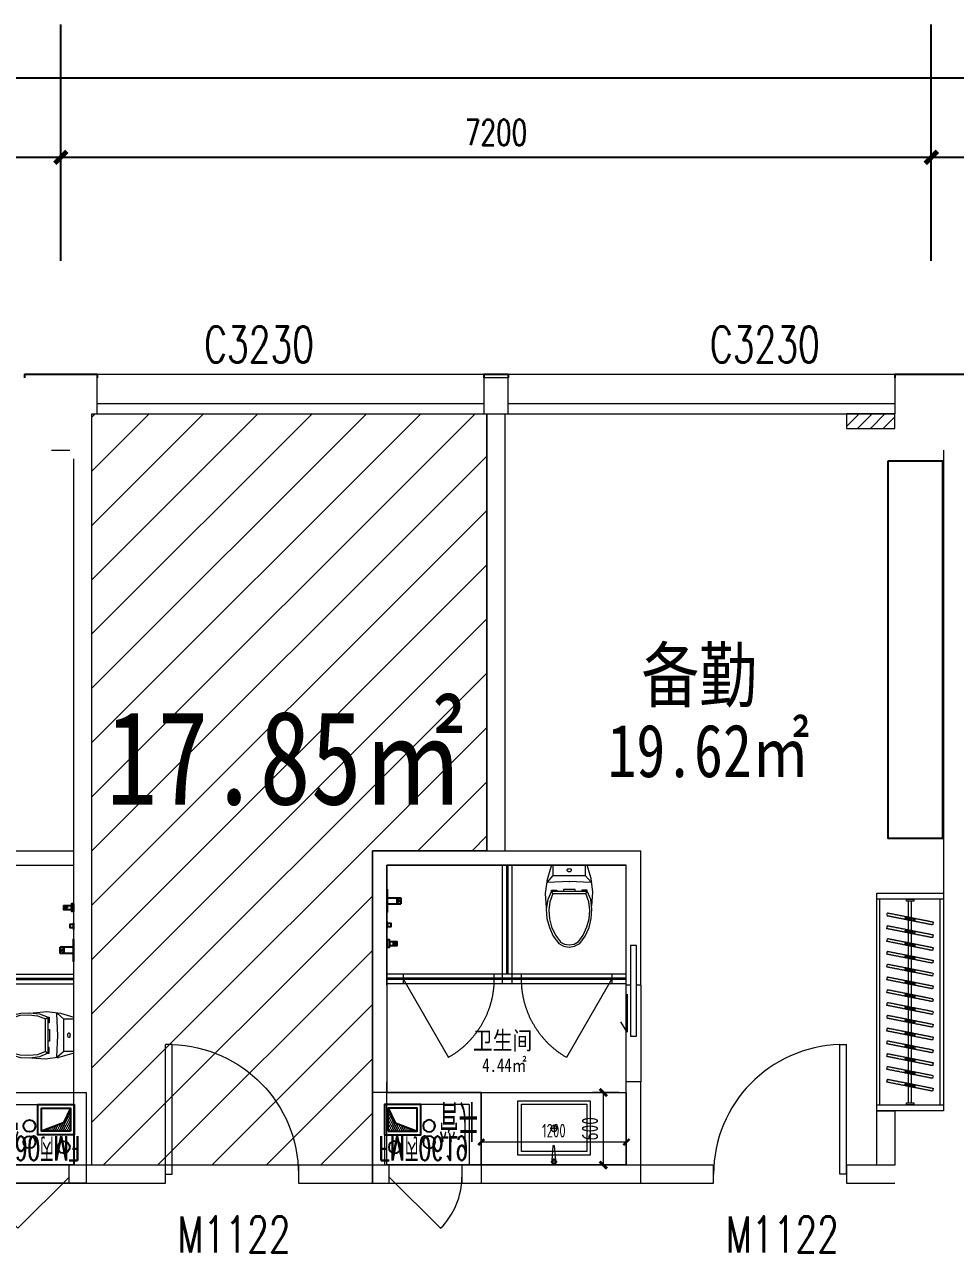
# Model space of a CAD drawing. Header units: millimetres. Extents: x 164760 to 3716174, y -1766400 to 11969.
# Drawn here: x 3692886 to 3700586, y -1642586 to -1632422 of the extents above; entities that cross this region are included whole.
import ezdxf

# ---------------------------------------------------------------- set-up
doc = ezdxf.new("R2010")
doc.units = ezdxf.units.MM
doc.header["$LTSCALE"] = 1000
doc.set_wipeout_variables(frame=1)
for name, pattern in [('DASH', [0.35, 0.25, -0.1]), ('DOT', [0.2, 0.1, -0.1]), ('HIDDEN', [0.375, 0.25, -0.125, 0, 0])]:
    doc.linetypes.add(name, pattern=pattern)
doc.layers.get('0').update_dxf_attribs({"color": 253, "linetype": 'CONTINUOUS'})
doc.layers.get('Defpoints').update_dxf_attribs({"color": 250, "linetype": 'CONTINUOUS', "lineweight": 0})
for name, color, linetype in [('AXIS', 253, 'CONTINUOUS'), ('DIM_LEAD', 253, 'CONTINUOUS'), ('FC-Text Annotation', 253, 'CONTINUOUS'), ('FF-FIXT', 253, 'CONTINUOUS'), ('PUB_TEXT', 253, 'CONTINUOUS'), ('SURFACE', 253, 'CONTINUOUS'), ('VPIPE-污水', 253, 'CONTINUOUS'), ('VPIPE-热给水', 253, 'CONTINUOUS'), ('VPIPE-给水', 253, 'CONTINUOUS'), ('WINDOW_TEXT', 253, 'CONTINUOUS'), ('填充', 253, 'CONTINUOUS'), ('平面家具', 253, 'CONTINUOUS'), ('洁具', 253, 'CONTINUOUS'), ('风道（排气道）', 253, 'CONTINUOUS')]:
    doc.layers.add(name, color=color, linetype=linetype)
for name, color, linetype, lineweight in [('DOOR【门】', 253, 'CONTINUOUS', 0), ('FF-Door【门】', 253, 'CONTINUOUS', 0), ('FF-FIXT【洁具】', 253, 'CONTINUOUS', 0), ('FF-FURN【成品家具】', 253, 'CONTINUOUS', 0), ('FF-FURN【成品家私】', 253, 'CONTINUOUS', 0), ('FF-Text【平面文字】', 253, 'CONTINUOUS', 0), ('MK【门槛线】', 253, 'CONTINUOUS', 0), ('RC-Dim【天花尺寸】', 253, 'CONTINUOUS', 0), ('RC-Hatch【天花填充】', 253, 'CONTINUOUS', 0), ('RC-Text【天花文字】', 253, 'CONTINUOUS', 0), ('TXT【平面空间文字】', 253, 'CONTINUOUS', 0), ('WALL', 253, 'CONTINUOUS', 0), ('Wall【墙体】', 253, 'CONTINUOUS', 0), ('Wall【新建墙】', 253, 'CONTINUOUS', 0), ('WINDOW', 253, 'CONTINUOUS', 0), ('Xline【辅助线】', 253, 'CONTINUOUS', 0)]:
    doc.layers.add(name, color=color, linetype=linetype, lineweight=lineweight)
doc.styles.add('-宋体', font='', dxfattribs={"width": 0.8})
doc.styles.add('_TCH_DIM_T3', font='SIMPLEX', dxfattribs={"width": 0.705882, "bigfont": 'GBCBIG'})
doc.styles.add('_TCH_WINDOW', font='SIMPLEX', dxfattribs={"bigfont": 'GBCBIG'})
doc.styles.get("Standard").update_dxf_attribs({"font": 'GBENOR', "bigfont": 'GBCBIG'})
doc.styles.add('SUN', font='romans.shx', dxfattribs={"width": 0.8, "bigfont": 'hzdx.shx'})
doc.styles.add('宋体', font='', dxfattribs={"width": 0.7})
doc.styles.add('尺寸标注', font='ARCHS.SHX', dxfattribs={"width": 0.8})
doc.styles.add('文字', font='')
doc.styles.get('-宋体').set_extended_font_data('SimSun')
doc.styles.get('宋体').set_extended_font_data('SimSun')
doc.styles.get('文字').set_extended_font_data('SimSun')
doc.dimstyles.new('_TCH_ARCH&&100', dxfattribs={"dimtxt": 212.5, "dimasz": 100, "dimexe": 250, "dimexo": 300, "dimgap": 100, "dimtad": 1, "dimdec": 0, "dimzin": 0, "dimdsep": 46, "dimtxsty": '_TCH_DIM_T3', "dimblk": 'ARCHTICK', "dimcen": 0.09, "dimclrt": 7, "dimazin": 2, "dimtfac": 1, "dimtdec": 0, "dimtix": 1, "dimtmove": 2, "dimatfit": 3, "dimtolj": 1, "dimtzin": 0, "dimarcsym": 0})
doc.dimstyles.new('海龙1：50', dxfattribs={"dimscale": 50, "dimtxt": 2.5, "dimasz": 1, "dimexe": 1, "dimexo": 1, "dimgap": 0.7, "dimtad": 1, "dimdec": 0, "dimrnd": 5, "dimdsep": 46, "dimtxsty": '尺寸标注', "dimblk": 'ARCHTICK', "dimblk1": 'ARCHTICK', "dimblk2": 'ARCHTICK', "dimcen": 1, "dimclrd": 44, "dimclre": 44, "dimclrt": 2, "dimadec": 0, "dimazin": 0, "dimtfac": 1, "dimtdec": 0, "dimtix": 1, "dimtmove": 2, "dimatfit": 3, "dimldrblk": 'hl_arrow2', "dimfxl": 5, "dimfxlon": 1, "dimarcsym": 0})
doc.dimstyles.new('海龙_1：60', dxfattribs={"dimscale": 60, "dimtxt": 2.25, "dimasz": 1, "dimexe": 1.5, "dimexo": 1, "dimgap": 0.7, "dimtad": 1, "dimdec": 0, "dimrnd": 5, "dimdsep": 46, "dimtxsty": '尺寸标注', "dimblk": 'ARCHTICK', "dimblk1": 'ARCHTICK', "dimblk2": 'ARCHTICK', "dimcen": 1, "dimclrd": 44, "dimclre": 44, "dimclrt": 2, "dimadec": 0, "dimazin": 0, "dimtfac": 1, "dimtdec": 0, "dimtix": 1, "dimtmove": 2, "dimatfit": 3, "dimldrblk": 'hl_arrow2', "dimfxl": 5, "dimfxlon": 1, "dimarcsym": 0})

# ---------------------------------------------------------------- blocks, each defined once
blk = doc.blocks.new('_ArchTick')
at = {"color": 2, "linetype": 'ByBlock', "const_width": 0.4}
blk.add_lwpolyline([(-0.5, -0.5), (0.5, 0.5)], dxfattribs=at)
blk = doc.blocks.new('*D357')
at = {"layer": 'AXIS', "color": 0, "lineweight": -2, "transparency": 16777216}
for p, q in [((3613686, -1634382), (3613686, -1632612)), ((3707886, -1634382), (3707886, -1632612)), ((3613686, -1632862), (3707886, -1632862))]:
    blk.add_line(p, q, dxfattribs=at)
at = {"layer": 'Defpoints', "color": 0, "transparency": 16777216}
for p in [(3707886, -1632862), (3613686, -1634682), (3707886, -1634682)]:
    blk.add_point(p, dxfattribs=at)
at = {"layer": 'AXIS', "color": 0, "lineweight": -2, "transparency": 16777216, "xscale": 100, "yscale": 100, "zscale": 100, "rotation": 180}
blk.add_blockref('_ArchTick', (3613686, -1632862), dxfattribs=at)
at = {"layer": 'AXIS', "color": 0, "lineweight": -2, "transparency": 16777216, "xscale": 100, "yscale": 100, "zscale": 100}
blk.add_blockref('_ArchTick', (3707886, -1632862), dxfattribs=at)
at = {"layer": 'AXIS', "color": 7, "transparency": 16777216, "insert": (3660786, -1632656), "char_height": 212.5, "attachment_point": 5, "style": '_TCH_DIM_T3'}
blk.add_mtext('\\A1;94200', dxfattribs=at)
blk = doc.blocks.new('*D349')
at = {"layer": 'AXIS', "color": 0, "lineweight": -2, "transparency": 16777216}
for p, q in [((3700386, -1634377), (3700386, -1633271)), ((3703786, -1634377), (3703786, -1633271)), ((3700386, -1633521), (3703786, -1633521))]:
    blk.add_line(p, q, dxfattribs=at)
at = {"layer": 'Defpoints', "color": 0, "transparency": 16777216}
for p in [(3703786, -1633521), (3700386, -1634677), (3703786, -1634677)]:
    blk.add_point(p, dxfattribs=at)
at = {"layer": 'AXIS', "color": 0, "lineweight": -2, "transparency": 16777216, "xscale": 100, "yscale": 100, "zscale": 100, "rotation": 180}
blk.add_blockref('_ArchTick', (3700386, -1633521), dxfattribs=at)
at = {"layer": 'AXIS', "color": 0, "lineweight": -2, "transparency": 16777216, "xscale": 100, "yscale": 100, "zscale": 100}
blk.add_blockref('_ArchTick', (3703786, -1633521), dxfattribs=at)
at = {"layer": 'AXIS', "color": 7, "transparency": 16777216, "insert": (3702086, -1633315), "char_height": 212.5, "attachment_point": 5, "style": '_TCH_DIM_T3'}
blk.add_mtext('\\A1;3400', dxfattribs=at)
blk = doc.blocks.new('*D350')
at = {"layer": 'AXIS', "color": 0, "lineweight": -2, "transparency": 16777216}
for p, q in [((3693186, -1634377), (3693186, -1633271)), ((3700386, -1634377), (3700386, -1633271)), ((3693186, -1633521), (3700386, -1633521))]:
    blk.add_line(p, q, dxfattribs=at)
at = {"layer": 'Defpoints', "color": 0, "transparency": 16777216}
for p in [(3700386, -1633521), (3693186, -1634677), (3700386, -1634677)]:
    blk.add_point(p, dxfattribs=at)
at = {"layer": 'AXIS', "color": 0, "lineweight": -2, "transparency": 16777216, "xscale": 100, "yscale": 100, "zscale": 100, "rotation": 180}
blk.add_blockref('_ArchTick', (3693186, -1633521), dxfattribs=at)
at = {"layer": 'AXIS', "color": 0, "lineweight": -2, "transparency": 16777216, "xscale": 100, "yscale": 100, "zscale": 100}
blk.add_blockref('_ArchTick', (3700386, -1633521), dxfattribs=at)
at = {"layer": 'AXIS', "color": 7, "transparency": 16777216, "insert": (3696786, -1633315), "char_height": 212.5, "attachment_point": 5, "style": '_TCH_DIM_T3'}
blk.add_mtext('\\A1;7200', dxfattribs=at)
blk = doc.blocks.new('*D351')
at = {"layer": 'AXIS', "color": 0, "lineweight": -2, "transparency": 16777216}
for p, q in [((3685986, -1634377), (3685986, -1633271)), ((3693186, -1634377), (3693186, -1633271)), ((3685986, -1633521), (3693186, -1633521))]:
    blk.add_line(p, q, dxfattribs=at)
at = {"layer": 'Defpoints', "color": 0, "transparency": 16777216}
for p in [(3693186, -1633521), (3685986, -1634677), (3693186, -1634677)]:
    blk.add_point(p, dxfattribs=at)
at = {"layer": 'AXIS', "color": 0, "lineweight": -2, "transparency": 16777216, "xscale": 100, "yscale": 100, "zscale": 100, "rotation": 180}
blk.add_blockref('_ArchTick', (3685986, -1633521), dxfattribs=at)
at = {"layer": 'AXIS', "color": 0, "lineweight": -2, "transparency": 16777216, "xscale": 100, "yscale": 100, "zscale": 100}
blk.add_blockref('_ArchTick', (3693186, -1633521), dxfattribs=at)
at = {"layer": 'AXIS', "color": 7, "transparency": 16777216, "insert": (3689586, -1633315), "char_height": 212.5, "attachment_point": 5, "style": '_TCH_DIM_T3'}
blk.add_mtext('\\A1;7200', dxfattribs=at)
blk = doc.blocks.new('$WINLIB2D$00000004')
for p, q in [((-0.5, 0.5), (0.5, 0.5)), ((-0.5, 0.5), (-0.5, -0.5)), ((0.5, -0.5), (0.5, 0.5)), ((-0.5, 0.2406), (0.5, 0.2406)), ((-0.5, -0.5), (0.5, -0.5))]:
    blk.add_line(p, q)
blk = doc.blocks.new('$DorLib2D$00000001')
for p, q in [((0.45, 0.975), (0.5, 0.975)), ((0.45, 0), (0.45, 0.975)), ((0.5, 0), (0.5, 0.975)), ((0.5, 0), (0.45, 0))]:
    blk.add_line(p, q)
at = {"lineweight": 13}
blk.add_arc((0.475, 0), 0.975, 91.46928, 180, dxfattribs=at)
blk = doc.blocks.new('海龙0109184221')
at = {"layer": '平面家具', "color": 43, "linetype": 'ByBlock'}
blk.add_lwpolyline([(21, 3127), (-429, 3127), (-429, 0), (21, 0)], close=True, dxfattribs=at)
blk = doc.blocks.new('海龙0513102899', base_point=(-3246, 723))
for points in [[(-3521, 2473), (-3521, 2523), (-2971, 2523), (-2971, 2473)], [(-3521, 723), (-3521, 2523), (-2971, 2523), (-2971, 723)], [(-2971, 773), (-2971, 723), (-3521, 723), (-3521, 773)]]:
    blk.add_lwpolyline(points, close=True)
at = {"color": 8}
for points in [[(-3496, 773), (-3496, 2473)], [(-2996, 773), (-2996, 2473)]]:
    blk.add_lwpolyline(points, dxfattribs=at)
for points in [[(-3276, 2458), (-3276, 2473), (-3216, 2473), (-3216, 2458)], [(-3276, 2458), (-3276, 2473), (-3216, 2473), (-3216, 2458)], [(-3216, 788), (-3216, 773), (-3276, 773), (-3276, 788)]]:
    blk.add_lwpolyline(points, close=True, dxfattribs=at)
at = {"color": 8, "linetype": 'DASH', "ltscale": 0.006}
for points in [[(-3259, 788), (-3259, 2458)], [(-3234, 788), (-3234, 2458)]]:
    blk.add_lwpolyline(points, dxfattribs=at)
for points in [[(-3060, 2261), (-3438, 2336), (-3433, 2361), (-3055, 2286)], [(-3060, 2155), (-3438, 2230), (-3433, 2255), (-3055, 2180)], [(-3209, 2291), (-3288, 2307), (-3283, 2331), (-3205, 2315)], [(-3208, 2298), (-3286, 2314), (-3285, 2324), (-3206, 2308)], [(-3060, 2049), (-3438, 2125), (-3433, 2149), (-3055, 2074)], [(-3209, 2185), (-3288, 2201), (-3283, 2225), (-3205, 2210)], [(-3208, 2192), (-3286, 2208), (-3285, 2218), (-3206, 2202)], [(-3060, 1944), (-3438, 2019), (-3433, 2043), (-3055, 1968)], [(-3209, 2079), (-3288, 2095), (-3283, 2119), (-3205, 2104)], [(-3208, 2087), (-3286, 2102), (-3285, 2112), (-3206, 2096)], [(-3060, 1838), (-3438, 1913), (-3433, 1937), (-3055, 1862)], [(-3209, 1973), (-3288, 1989), (-3283, 2013), (-3205, 1998)], [(-3208, 1981), (-3286, 1996), (-3285, 2006), (-3206, 1990)], [(-3060, 1732), (-3438, 1807), (-3433, 1831), (-3055, 1756)], [(-3209, 1867), (-3288, 1883), (-3283, 1908), (-3205, 1892)], [(-3208, 1875), (-3286, 1890), (-3285, 1900), (-3206, 1885)], [(-3209, 1762), (-3288, 1777), (-3283, 1802), (-3205, 1786)], [(-3208, 1769), (-3286, 1785), (-3285, 1794), (-3206, 1779)], [(-3060, 1626), (-3438, 1701), (-3433, 1726), (-3055, 1650)], [(-3209, 1656), (-3288, 1671), (-3283, 1696), (-3205, 1680)], [(-3208, 1663), (-3286, 1679), (-3285, 1688), (-3206, 1673)], [(-3060, 1520), (-3438, 1595), (-3433, 1620), (-3055, 1545)], [(-3209, 1550), (-3288, 1565), (-3283, 1590), (-3205, 1574)], [(-3208, 1557), (-3286, 1573), (-3285, 1583), (-3206, 1567)], [(-3060, 1414), (-3438, 1489), (-3433, 1514), (-3055, 1439)], [(-3209, 1444), (-3288, 1460), (-3283, 1484), (-3205, 1468)], [(-3208, 1451), (-3286, 1467), (-3285, 1477), (-3206, 1461)], [(-3060, 1308), (-3438, 1383), (-3433, 1408), (-3055, 1333)], [(-3209, 1338), (-3288, 1354), (-3283, 1378), (-3205, 1363)], [(-3208, 1345), (-3286, 1361), (-3285, 1371), (-3206, 1355)], [(-3060, 1202), (-3438, 1277), (-3433, 1302), (-3055, 1227)], [(-3209, 1232), (-3288, 1248), (-3283, 1272), (-3205, 1257)], [(-3208, 1239), (-3286, 1255), (-3285, 1265), (-3206, 1249)], [(-3060, 1096), (-3438, 1172), (-3433, 1196), (-3055, 1121)], [(-3209, 1126), (-3288, 1142), (-3283, 1166), (-3205, 1151)], [(-3208, 1134), (-3286, 1149), (-3285, 1159), (-3206, 1143)], [(-3060, 991), (-3438, 1066), (-3433, 1090), (-3055, 1015)], [(-3209, 1020), (-3288, 1036), (-3283, 1060), (-3205, 1045)], [(-3208, 1028), (-3286, 1043), (-3285, 1053), (-3206, 1038)], [(-3060, 885), (-3438, 960), (-3433, 984), (-3055, 909)], [(-3209, 914), (-3288, 930), (-3283, 955), (-3205, 939)], [(-3208, 922), (-3286, 937), (-3285, 947), (-3206, 932)]]:
    blk.add_lwpolyline(points, close=True, dxfattribs=at)
blk = doc.blocks.new('PQD')
at = {"layer": '填充'}
h = blk.add_hatch(dxfattribs=at)
h.set_pattern_fill('DOTS', color=256, scale=10, style=0)
h.paths.add_polyline_path([(517039, 222521), (516799, 222521), (516799, 222331), (516857, 222451)])
blk.add_lwpolyline([(516799, 222331), (516857, 222451), (517039, 222521)], dxfattribs=at)
at = {"layer": '风道（排气道）'}
for points in [[(516769, 222551), (517069, 222551), (517069, 222301), (516769, 222301)], [(516799, 222521), (517039, 222521), (517039, 222331), (516799, 222331)]]:
    blk.add_lwpolyline(points, close=True, dxfattribs=at)
blk = doc.blocks.new('$DorLib2D$00000114')
at = {"color": 0}
blk.add_line((0.5, 0), (-0.207, 0.707), dxfattribs=at)
blk.add_arc((0.5, 0), 1, 135, 180, dxfattribs=at)
blk = doc.blocks.new('ZL_08130967')
at = {"layer": 'WINDOW'}
for p, q in [((-300, -374), (300, -374)), ((-300, -374), (-300, -524)), ((300, -524), (300, -374)), ((-300, -524), (300, -524))]:
    blk.add_line(p, q, dxfattribs=at)
at = {"layer": 'WINDOW', "xscale": -600, "yscale": 600, "zscale": -600}
blk.add_blockref('$DorLib2D$00000114', (0, -424), dxfattribs=at)
blk = doc.blocks.new('ZL_08155714')
at = {"layer": 'VPIPE-污水'}
blk.add_circle((-129, -712), 50, dxfattribs=at)
at = {"layer": 'VPIPE-热给水'}
blk.add_circle((154, -888), 50, dxfattribs=at)
at = {"layer": 'VPIPE-给水'}
blk.add_circle((154, -754), 50, dxfattribs=at)
at = {"layer": 'WALL'}
for p, q in [((-315, -1165), (-315, -415)), ((-315, -415), (585, -415)), ((585, -1165), (585, -415)), ((-215, -1065), (-215, -565)), ((-215, -565), (485, -565)), ((485, -1065), (485, -565)), ((485, -1065), (-215, -1065)), ((585, -1165), (-315, -1165))]:
    blk.add_line(p, q, dxfattribs=at)
at = {"layer": 'WINDOW'}
for p, q in [((-175, -415), (425, -415)), ((-175, -415), (-175, -565)), ((425, -565), (425, -415)), ((-175, -565), (425, -565))]:
    blk.add_line(p, q, dxfattribs=at)
at = {"layer": 'DOOR【门】', "rotation": 359.9999999999407}
blk.add_blockref('ZL_08130967', (125, -41), dxfattribs=at)
at = {"layer": '洁具'}
blk.add_blockref('PQD', (-516984, -223366), dxfattribs=at)
at = {"layer": 'TXT【平面空间文字】', "color": 3, "ltscale": 100, "style": 'SUN', "width": 0.6}
blk.add_text('FM丙0619', height=200, dxfattribs=at).set_placement((-263, -803, 0))
at = {"layer": 'TXT【平面空间文字】', "width": 0.75}
blk.add_text('管井', height=300, dxfattribs=at).set_placement((236, -1085))
blk = doc.blocks.new('A$C5D954283')
at = {"color": 8}
for p, q in [((0, 532), (0, 510)), ((-4, 506), (-26, 506)), ((0, 501), (0, 479)), ((26, 506), (4, 506)), ((-5, 230), (-33, 230)), ((0, 235), (0, 264)), ((0, 225), (0, 196)), ((32, 230), (5, 230))]:
    blk.add_line(p, q, dxfattribs=at)
at = {"color": 0, "linetype": 'Continuous'}
for p, q in [((-11, 374), (-18, 495)), ((15, 492), (5, 374)), ((5, 374), (-11, 374))]:
    blk.add_line(p, q, dxfattribs=at)
blk.add_lwpolyline([(300, 0), (300, 450), (-300, 450), (-300, 0)], close=True, dxfattribs=at)
at = {"color": 8}
blk.add_lwpolyline([(270, 30), (270, 420), (-270, 420), (-270, 30)], close=True, dxfattribs=at)
at = {"color": 8, "ltscale": 1000, "const_width": 0.448}
blk.add_lwpolyline([(0, 506, -1), (0, 505, -1)], format="xyb", close=True, dxfattribs=at)
at = {"color": 8, "const_width": 0.84}
blk.add_lwpolyline([(0, 230, -1), (0, 230, -1)], format="xyb", close=True, dxfattribs=at)
at = {"color": 0, "linetype": 'Continuous'}
blk.add_circle((0, 506), 20.2, dxfattribs=at)
at = {"color": 8}
for centre, radius in [((0, 506), 16.3), ((0, 230), 25.2)]:
    blk.add_circle(centre, radius, dxfattribs=at)
blk = doc.blocks.new('*D379')
at = {"layer": 'Defpoints', "color": 0, "transparency": 16777216}
for p in [(37078, -140392), (36887, -140992), (37078, -140992)]:
    blk.add_point(p, dxfattribs=at)
at = {"layer": 'Xline【辅助线】', "color": 44, "lineweight": -2, "transparency": 16777216}
for p, q in [((37018, -140392), (36797, -140392)), ((36887, -140392), (36887, -140992)), ((37018, -140992), (36797, -140992))]:
    blk.add_line(p, q, dxfattribs=at)
at = {"layer": 'Xline【辅助线】', "color": 44, "lineweight": -2, "transparency": 16777216, "xscale": 60, "yscale": 60, "zscale": 60}
for p, rotation in [((36887, -140392), 90), ((36887, -140992), 270)]:
    blk.add_blockref('_ArchTick', p, dxfattribs=dict(at, rotation=rotation))
at = {"layer": 'Xline【辅助线】', "color": 2, "transparency": 16777216, "insert": (36777, -140692), "char_height": 135, "attachment_point": 5, "rotation": 90, "style": '尺寸标注'}
blk.add_mtext('600', dxfattribs=at)
blk = doc.blocks.new('hl_arrow2')
at = {"color": 2}
blk.add_line((-0.22, 0), (-1, 0), dxfattribs=at)
blk.add_lwpolyline([(-0.22, 0), (-0.86, -0.69), (-0.65, -0.86), (0, 0), (-0.65, 0.86), (-0.86, 0.69)], close=True, dxfattribs=at)
for points in [[(-0.86, 0.69), (-0.65, 0.86), (-0.22, 0), (0, 0)], [(-0.86, -0.69), (-0.65, -0.86), (-0.22, 0), (0, 0)]]:
    blk.add_solid(points, dxfattribs=at)
blk = doc.blocks.new('A$C78EA0098')
at = {"color": 33, "linetype": 'Continuous'}
for p, q in [((47, 354), (90, 354)), ((69, 375), (69, 332))]:
    blk.add_line(p, q, dxfattribs=at)
for p, q in [((5, 25, 0), (81, 25, 0)), ((81, -25, 0), (81, 25, 0)), ((81, 20, 0), (88, 20, 0)), ((84, 25, 0), (114, 25, 0)), ((84, 20, 0), (84, 25, 0)), ((114, -25, 0), (114, 25, 0)), ((5, -25, 0), (81, -25, 0)), ((81, -20, 0), (88, -20, 0)), ((84, -25, 0), (84, -20, 0)), ((84, -25, 0), (114, -25, 0))]:
    blk.add_line(p, q)
for points in [[(0, 384), (20, 384), (20, 324), (0, 324)], [(20, 369), (85, 369), (85, 339), (20, 339)], [(0, 226), (3, 226), (3, 174), (0, 174)], [(3, 213), (34, 213), (34, 188), (3, 188)], [(0, 90), (5, 90), (5, -90), (0, -90)]]:
    blk.add_lwpolyline(points, close=True)
for centre, radius in [((69, 354), 11.5), ((104, 0, 0), 5)]:
    blk.add_circle(centre, radius, dxfattribs=at)
blk.add_arc((58, 0, 0), 36.3, 316.3972, 43.6028)
blk = doc.blocks.new('ZL_08127082')
at = {"layer": 'FF-FIXT【洁具】'}
for p, q in [((-184, -109), (-151, 0)), ((146, 0), (-151, 0)), ((-134, 0), (-134, -84)), ((134, 0), (134, -84)), ((146, 0), (180, -117)), ((-134, -84), (-184, -138)), ((134, -84), (-134, -84)), ((-21, -38), (-17, -33)), ((-21, -42), (-21, -38)), ((-17, -46), (-21, -42)), ((-17, -33), (-13, -33)), ((-13, -50), (-17, -46)), ((-13, -33), (-4, -29)), ((4, -50), (-13, -50)), ((-4, -29), (4, -33)), ((4, -33), (13, -33)), ((13, -46), (4, -50)), ((13, -33), (17, -38)), ((17, -42), (13, -46)), ((17, -38), (17, -42)), ((134, -84), (180, -138)), ((-197, -222), (-184, -109)), ((-180, -142), (0, -134)), ((-50, -213), (-50, -201)), ((-50, -201), (46, -201)), ((0, -134), (0, -138)), ((0, -134), (176, -142)), ((46, -201), (46, -213)), ((184, -134), (176, -142)), ((180, -117), (197, -234)), ((184, -126), (184, -134)), ((-188, -335), (-197, -222)), ((-188, -364), (-180, -284)), ((-180, -284), (-151, -213)), ((-172, -372), (-163, -301)), ((-163, -301), (-138, -234)), ((-151, -205), (-105, -205)), ((-151, -213), (-151, -205)), ((-138, -234), (-151, -213)), ((146, -213), (-151, -213)), ((134, -234), (-138, -234)), ((-105, -205), (-105, -213)), ((46, -213), (-50, -213)), ((100, -205), (100, -213)), ((146, -205), (100, -205)), ((134, -234), (146, -213)), ((134, -234), (159, -301)), ((146, -213), (146, -205)), ((146, -213), (176, -284)), ((159, -301), (167, -372)), ((176, -284), (188, -364)), ((197, -234), (188, -351)), ((-184, -439), (-188, -364)), ((-167, -443), (-172, -372)), ((167, -372), (163, -443)), ((188, -364), (184, -439)), ((-167, -515), (-184, -439)), ((-146, -510), (-167, -443)), ((163, -443), (146, -510)), ((184, -439), (163, -515)), ((-134, -586), (-167, -515)), ((-117, -577), (-146, -510)), ((-88, -648), (-134, -586)), ((-75, -636), (-117, -577)), ((113, -577), (71, -632)), ((130, -586), (84, -648)), ((146, -510), (113, -577)), ((163, -515), (130, -586)), ((-46, -669), (-88, -648)), ((-42, -653), (-75, -632)), ((0, -678), (-46, -669)), ((0, -657), (-42, -653)), ((38, -653), (0, -657)), ((46, -669), (0, -678)), ((75, -632), (38, -653)), ((84, -648), (46, -669))]:
    blk.add_line(p, q, dxfattribs=at)
blk = doc.blocks.new('ZL_08123655')
at = {"layer": 'FF-FIXT【洁具】'}
for p, q in [((-184, -138), (-188, -130)), ((-180, -142), (-184, -138))]:
    blk.add_line(p, q, dxfattribs=at)
at = {"layer": 'DIM_LEAD'}
blk.add_blockref('ZL_08127082', (0, 0), dxfattribs=at)
blk = doc.blocks.new('*D380')
at = {"layer": 'Defpoints', "color": 0, "transparency": 16777216}
for p in [(35878, -140802), (35878, -140992), (37078, -140992)]:
    blk.add_point(p, dxfattribs=at)
at = {"layer": 'RC-Dim【天花尺寸】', "color": 44, "lineweight": -2, "transparency": 16777216}
for p, q in [((35878, -140942), (35878, -140727)), ((37078, -140942), (37078, -140727)), ((37078, -140802), (35878, -140802))]:
    blk.add_line(p, q, dxfattribs=at)
at = {"layer": 'RC-Dim【天花尺寸】', "color": 44, "lineweight": -2, "transparency": 16777216, "xscale": 50, "yscale": 50, "zscale": 50, "rotation": 180}
blk.add_blockref('_ArchTick', (35878, -140802), dxfattribs=at)
at = {"layer": 'RC-Dim【天花尺寸】', "color": 44, "lineweight": -2, "transparency": 16777216, "xscale": 50, "yscale": 50, "zscale": 50}
blk.add_blockref('_ArchTick', (37078, -140802), dxfattribs=at)
at = {"layer": 'RC-Dim【天花尺寸】', "color": 2, "transparency": 16777216, "insert": (36478, -140708), "char_height": 112.5, "attachment_point": 5, "style": '尺寸标注'}
blk.add_mtext('1200', dxfattribs=at)
blk = doc.blocks.new('DOORBLK101')
at = {"layer": 'FF-Door【门】'}
blk.add_line((-0.5, 0), (0, 0.866), dxfattribs=at)
at = {"layer": 'FF-Door【门】', "color": 8, "linetype": 'HIDDEN', "ltscale": 15}
blk.add_arc((-0.5, 0), 1, 0, 60, dxfattribs=at)
blk = doc.blocks.new('*D47')
at = {"layer": 'Defpoints', "color": 0, "transparency": 16777216}
for p in [(-5, 3045), (69, 3045), (-5, 2145)]:
    blk.add_point(p, dxfattribs=at)
at = {"layer": 'RC-Dim【天花尺寸】', "color": 44, "lineweight": -2, "transparency": 16777216}
for p, q in [((45, 3045), (144, 3045)), ((69, 2145), (69, 3045)), ((45, 2145), (144, 2145))]:
    blk.add_line(p, q, dxfattribs=at)
at = {"layer": 'RC-Dim【天花尺寸】', "color": 44, "lineweight": -2, "transparency": 16777216, "xscale": 50, "yscale": 50, "zscale": 50}
for p, rotation in [((69, 3045), 90), ((69, 2145), 270)]:
    blk.add_blockref('_ArchTick', p, dxfattribs=dict(at, rotation=rotation))
at = {"layer": 'RC-Dim【天花尺寸】', "color": 2, "transparency": 16777216, "insert": (-25, 2595), "char_height": 112.5, "attachment_point": 5, "rotation": 90, "style": '尺寸标注'}
blk.add_mtext('900', dxfattribs=at)
blk = doc.blocks.new('*D48')
at = {"layer": 'Defpoints', "color": 0, "transparency": 16777216}
for p in [(1114, 1165), (1114, 565), (1128, 565)]:
    blk.add_point(p, dxfattribs=at)
at = {"layer": 'Xline【辅助线】', "color": 44, "lineweight": -2, "transparency": 16777216}
for p, q in [((1128, 1165), (1218, 1165)), ((1128, 1165), (1128, 565)), ((1128, 565), (1218, 565))]:
    blk.add_line(p, q, dxfattribs=at)
at = {"layer": 'Xline【辅助线】', "color": 44, "lineweight": -2, "transparency": 16777216, "xscale": 60, "yscale": 60, "zscale": 60}
for p, rotation in [((1128, 1165), 90), ((1128, 565), 270)]:
    blk.add_blockref('_ArchTick', p, dxfattribs=dict(at, rotation=rotation))
at = {"layer": 'Xline【辅助线】', "color": 2, "transparency": 16777216, "insert": (1019, 865), "char_height": 135, "attachment_point": 5, "rotation": 90, "style": '尺寸标注'}
blk.add_mtext('600', dxfattribs=at)
blk = doc.blocks.new('*D49')
at = {"layer": 'Defpoints', "color": 0, "transparency": 16777216}
for p in [(114, 755), (114, 565), (1114, 565)]:
    blk.add_point(p, dxfattribs=at)
at = {"layer": 'RC-Dim【天花尺寸】', "color": 44, "lineweight": -2, "transparency": 16777216}
for p, q in [((114, 615), (114, 830)), ((1114, 615), (1114, 830)), ((1114, 755), (114, 755))]:
    blk.add_line(p, q, dxfattribs=at)
at = {"layer": 'RC-Dim【天花尺寸】', "color": 44, "lineweight": -2, "transparency": 16777216, "xscale": 50, "yscale": 50, "zscale": 50}
for p, rotation in [((114, 755), 180.0000001288931), ((1114, 755), 1.288931362e-07)]:
    blk.add_blockref('_ArchTick', p, dxfattribs=dict(at, rotation=rotation))
at = {"layer": 'RC-Dim【天花尺寸】', "color": 2, "transparency": 16777216, "insert": (614, 847), "char_height": 112.5, "attachment_point": 5, "rotation": 0, "style": '尺寸标注'}
blk.add_mtext('1000', dxfattribs=at)
blk = doc.blocks.new('*D50')
at = {"layer": 'Defpoints', "color": 0, "transparency": 16777216}
for p in [(-685, 3045), (1114, 3045), (1114, 2847)]:
    blk.add_point(p, dxfattribs=at)
at = {"layer": 'RC-Dim【天花尺寸】', "color": 44, "lineweight": -2, "transparency": 16777216}
for p, q in [((-685, 2995), (-685, 2772)), ((1114, 2995), (1114, 2772)), ((-685, 2847), (1114, 2847))]:
    blk.add_line(p, q, dxfattribs=at)
at = {"layer": 'RC-Dim【天花尺寸】', "color": 44, "lineweight": -2, "transparency": 16777216, "xscale": 50, "yscale": 50, "zscale": 50, "rotation": 180}
blk.add_blockref('_ArchTick', (-685, 2847), dxfattribs=at)
at = {"layer": 'RC-Dim【天花尺寸】', "color": 44, "lineweight": -2, "transparency": 16777216, "xscale": 50, "yscale": 50, "zscale": 50}
blk.add_blockref('_ArchTick', (1114, 2847), dxfattribs=at)
at = {"layer": 'RC-Dim【天花尺寸】', "color": 2, "transparency": 16777216, "insert": (215, 2938), "char_height": 112.5, "attachment_point": 5, "style": '尺寸标注'}
blk.add_mtext('1800', dxfattribs=at)
blk = doc.blocks.new('*D51')
at = {"layer": 'Defpoints', "color": 0, "transparency": 16777216}
for p in [(-428, 2065), (-400, 2065), (-400, 1165)]:
    blk.add_point(p, dxfattribs=at)
at = {"layer": 'RC-Dim【天花尺寸】', "color": 44, "lineweight": -2, "transparency": 16777216}
for p, q in [((-428, 2065), (-503, 2065)), ((-428, 1165), (-428, 2065)), ((-428, 1165), (-503, 1165))]:
    blk.add_line(p, q, dxfattribs=at)
at = {"layer": 'RC-Dim【天花尺寸】', "color": 44, "lineweight": -2, "transparency": 16777216, "xscale": 50, "yscale": 50, "zscale": 50}
for p, rotation in [((-428, 2065), 90), ((-428, 1165), 270)]:
    blk.add_blockref('_ArchTick', p, dxfattribs=dict(at, rotation=rotation))
at = {"layer": 'RC-Dim【天花尺寸】', "color": 2, "transparency": 16777216, "insert": (-521, 1615), "char_height": 112.5, "attachment_point": 5, "rotation": 90, "style": '尺寸标注'}
blk.add_mtext('900', dxfattribs=at)
blk = doc.blocks.new('海龙0427195617')
at = {"layer": 'FF-FURN【成品家具】'}
blk.add_line((1234.1, 2022.4), (1234.1, 1222.4), dxfattribs=at)
at = {"layer": 'FF-FURN【成品家私】'}
blk.add_lwpolyline([(1149.1, 1598.9), (1199.1, 1598.9), (1199.1, 2328.9), (1149.1, 2328.9)], close=True, dxfattribs=at)
blk.add_lwpolyline([(1120.5, 1946.1), (1120.5, 1631.8), (1069.7, 1718.8)], dxfattribs=at)
at = {"layer": 'MK【门槛线】'}
for p, q in [((1114.1, 2145.2), (-681.7, 2145.2)), ((261.8, 2145.2), (261.8, 2065.2)), ((961.8, 2145.2), (961.8, 2065.2)), ((1114.1, 2065.2), (-681.7, 2065.2))]:
    blk.add_line(p, q, dxfattribs=at)
at = {"layer": 'Wall【新建墙】', "color": 4}
for p, q in [((1234.1, 3165.2), (-684.7, 3165.2)), ((1234.1, 2022.4), (1234.1, 3165.2)), ((1114.1, 3045.2), (-684.7, 3045.2)), ((1114.1, 2022.4), (1114.1, 3045.2)), ((1114.1, 2022.4), (1149.1, 2022.4)), ((1199.1, 2022.4), (1234.1, 2022.4)), ((1114.1, 564.9), (1114.1, 1222.4)), ((1114.1, 1222.4), (1234.1, 1222.4)), ((1234.1, 564.9), (1234.1, 1222.4))]:
    blk.add_line(p, q, dxfattribs=at)
at = {"layer": 'WINDOW', "linetype": 'Continuous'}
for p, q in [((1114.1, 2110.2), (-681.7, 2110.2)), ((1114.1, 2100.2), (-681.7, 2100.2))]:
    blk.add_line(p, q, dxfattribs=at)
at = {"xscale": -700, "yscale": 700, "zscale": 700}
blk.add_blockref('DOORBLK101', (611.8, 2105.2), dxfattribs=at)
at = {"layer": 'DIM_LEAD', "xscale": -1, "rotation": 90}
blk.add_blockref('ZL_08123655', (-684.7, 1637), dxfattribs=at)
at = {"layer": 'FF-FIXT', "rotation": 359.999999047842}
blk.add_blockref('A$C78EA0098', (-684.7, 2341.6), dxfattribs=at)
at = {"layer": 'FF-FIXT【洁具】', "linetype": 'Continuous', "xscale": -1, "rotation": 180}
blk.add_blockref('A$C5D954283', (612.5, 1097.1), dxfattribs=at)
at = {"layer": 'TXT【平面空间文字】', "color": 6, "linetype": 'Continuous', "xscale": -1, "rotation": 180}
blk.add_blockref('ZL_08155714', (-471.3, 0), dxfattribs=at)
at = {"layer": 'RC-Dim【天花尺寸】'}
for p1, p2, distance, picture, middle in [((-5.2, 2145.2), (-5.2, 3045.2), -74.1, '*D47', (-24.7, 2595.2)), ((-684.7, 3045.2), (1114.1, 3045.2), -198.1, '*D50', (214.7, 2938.4)), ((-399.8, 1164.9), (-399.8, 2065.2), 27.8, '*D51', (-521.2, 1615.1))]:
    dim = blk.add_aligned_dim(p1=p1, p2=p2, distance=distance, dimstyle='海龙1：50', dxfattribs=at)
    dim.commit()
    dim.dimension.update_dxf_attribs({"geometry": picture, "text_midpoint": middle})
at = {"layer": 'FF-FIXT【洁具】', "linetype": 'Continuous'}
blk.add_lwpolyline([(1114.1, 564.9), (114.1, 564.9), (114.1, 1164.9), (1114.1, 1164.9)], close=True, dxfattribs=at)
at = {"layer": 'RC-Dim【天花尺寸】'}
dim = blk.add_aligned_dim(p1=(1114.1, 564.9), p2=(114.1, 564.9), distance=-190.4, dimstyle='海龙1：50', dxfattribs=at)
dim.commit()
dim.dimension.update_dxf_attribs({"geometry": '*D49', "text_midpoint": (614.1, 846.5)})
at = {"layer": 'Xline【辅助线】'}
dim = blk.add_aligned_dim(p1=(1114.1, 1164.9), p2=(1114.1, 564.9), distance=14.3, dimstyle='海龙_1：60', dxfattribs=at)
dim.commit()
dim.dimension.update_dxf_attribs({"geometry": '*D48', "text_midpoint": (1018.9, 864.9)})
blk = doc.blocks.new('海龙_0918170568')
at = {"layer": 'FF-FURN【成品家具】'}
for p, q in [((34977.5, -140302.8), (34977.5, -139502.8)), ((37197.5, -139502.8), (37197.5, -140302.8))]:
    blk.add_line(p, q, dxfattribs=at)
at = {"layer": 'FF-FURN【成品家私】'}
blk.add_lwpolyline([(37112.5, -139926.2), (37162.5, -139926.2), (37162.5, -139176.2), (37112.5, -139176.2)], close=True, dxfattribs=at)
blk.add_lwpolyline([(37083.9, -139579.1), (37083.9, -139893.3), (37033.1, -139806.3)], dxfattribs=at)
at = {"layer": 'MK【门槛线】'}
for p, q in [((36054, -139491.6), (36054, -138511.6)), ((36134, -139491.6), (36134, -138511.6)), ((37077.5, -139411.6), (35097.5, -139411.6)), ((35232.9, -139411.6), (35232.9, -139491.6)), ((35982.9, -139411.6), (35982.9, -139491.6)), ((36209, -139411.6), (36209, -139491.6)), ((36959, -139411.6), (36959, -139491.6)), ((37077.5, -139491.6), (35097.5, -139491.6))]:
    blk.add_line(p, q, dxfattribs=at)
at = {"layer": 'RC-Text【天花文字】'}
blk.add_lwpolyline([(39300, -140993), (39150, -140993), (39150, -140543), (39300, -140543)], close=True, dxfattribs=at)
at = {"layer": 'WALL'}
blk.add_line((39700, -135075.3), (39700, -140543), dxfattribs=at)
at = {"layer": 'Wall【墙体】', "color": 4}
for p, q in [((35925, -138392.8), (35925, -134775.3)), ((36075, -138392.8), (36075, -134775.3))]:
    blk.add_line(p, q, dxfattribs=at)
at = {"layer": 'Wall【墙体】', "color": 6}
for p, q in [((32507.4, -140993), (32507.4, -135146)), ((32657.4, -140993), (32657.4, -135146)), ((33264.9, -141143), (33264.9, -140993)), ((37800, -140993), (34362.2, -140993)), ((34364.9, -140993), (34364.9, -141143)), ((37077.5, -140991.9), (35097.5, -140991.9)), ((37800, -141143), (37800, -140993)), ((39300, -140993), (38900, -140993)), ((38900, -140993), (38900, -141143)), ((34364.9, -141143), (37800, -141143)), ((38900, -141143), (39300, -141143))]:
    blk.add_line(p, q, dxfattribs=at)
at = {"layer": 'Wall【新建墙】', "color": 4}
for p, q in [((34977.5, -139502.8), (34977.5, -138391.6)), ((37197.5, -139502.8), (37197.5, -138391.6)), ((35097.5, -138511.6), (37077.5, -138511.6)), ((35097.5, -139502.8), (35097.5, -138511.6)), ((37077.5, -139502.8), (37077.5, -138511.6)), ((37112.5, -139502.8), (37077.5, -139502.8)), ((37197.5, -139502.8), (37162.5, -139502.8)), ((34977.5, -141141.9), (34977.5, -140302.8)), ((35097.5, -140991.9), (35097.5, -140302.8)), ((37077.5, -140991.9), (37077.5, -140302.8)), ((37197.5, -140302.8), (37077.5, -140302.8)), ((37197.5, -141141.9), (37197.5, -140302.8)), ((33264.9, -140993), (30545.9, -140993)), ((30545.9, -141143), (33264.9, -141143)), ((34977.5, -141141.9), (37197.5, -141141.9))]:
    blk.add_line(p, q, dxfattribs=at)
blk.add_lwpolyline([(34977.5, -138391.6), (37197.5, -138391.6)], dxfattribs=at)
at = {"layer": 'WINDOW', "linetype": 'Continuous'}
for p, q in [((36089, -139411.6), (36089, -138511.6)), ((36099, -139411.6), (36099, -138511.6)), ((37077.5, -139446.6), (35097.5, -139446.6)), ((37077.5, -139456.6), (35097.5, -139456.6))]:
    blk.add_line(p, q, dxfattribs=at)
at = {"yscale": 750, "zscale": 750}
for p, xscale, rotation in [((35607.9, -139451.6), -750, 180.0000000000119), ((36583, -139451.6), 750, 179.9999999999881)]:
    blk.add_blockref('DOORBLK101', p, dxfattribs=dict(at, xscale=xscale, rotation=rotation))
at = {"layer": 'DIM_LEAD', "xscale": -1}
blk.add_blockref('ZL_08123655', (36603.8, -138511.6), dxfattribs=at)
at = {"layer": 'FF-FIXT', "xscale": -1, "rotation": 180.0000009521781}
blk.add_blockref('A$C78EA0098', (35097.5, -138805.6), dxfattribs=at)
at = {"layer": 'FF-Text【平面文字】', "xscale": -1}
blk.add_blockref('海龙0109184221', (39264.7, -138290), dxfattribs=at)
at = {"layer": 'FF-Text【平面文字】'}
blk.add_blockref('海龙0513102899', (39425, -140543), dxfattribs=at)
at = {"layer": 'TXT【平面空间文字】', "color": 6, "linetype": 'Continuous', "xscale": -1, "rotation": 180}
blk.add_blockref('ZL_08155714', (35292.1, -141556.8), dxfattribs=at)
at = {"layer": 'WINDOW'}
ref = blk.add_blockref('$DorLib2D$00000001', (33814.9, -141068), dxfattribs=dict(at, xscale=-1100, yscale=1100, zscale=-1100))
ref.add_attrib('A', 'M1122', (33364.9, -141715.8), dxfattribs={"layer": 'WINDOW_TEXT', "height": 297.5, "style": '_TCH_WINDOW', "width": 0.705882})
ref = blk.add_blockref('$DorLib2D$00000001', (38350, -141068), dxfattribs=dict(at, xscale=1100, yscale=1100, zscale=1100))
ref.add_attrib('A', 'M1122', (37900, -141715.8), dxfattribs={"layer": 'WINDOW_TEXT', "height": 297.5, "style": '_TCH_WINDOW', "width": 0.705882})
at = {"layer": 'FC-Text Annotation', "style": '文字', "width": 0.8}
for s, p in [('备勤', (37202, -137156.6)), ('19.62㎡', (36921.8, -137781.8))]:
    blk.add_text(s, height=438.58, dxfattribs=at).set_placement(p)
at = {"layer": 'PUB_TEXT', "style": '宋体', "width": 0.8}
blk.add_text('17.85㎡', height=777.08, dxfattribs=at).set_placement((32775.4, -138008.8))
at = {"layer": 'RC-Text【天花文字】', "style": '宋体', "width": 0.8}
blk.add_text('4.44㎡', height=112.5, dxfattribs=at).set_placement((35885.3, -140221.5))
at = {"layer": 'TXT【平面空间文字】', "style": '-宋体', "width": 0.8}
blk.add_text('卫生间', height=150, dxfattribs=at).set_placement((35808.5, -140036.7))
at = {"layer": 'FF-FIXT【洁具】', "linetype": 'Continuous', "xscale": -1, "rotation": 180}
blk.add_blockref('A$C5D954283', (36479.7, -140459.7), dxfattribs=at)
at = {"layer": 'Xline【辅助线】', "xscale": -1}
blk.add_blockref('海龙0427195617', (31822.7, -141556.8), dxfattribs=at)
at = {"layer": 'Xline【辅助线】'}
h = blk.add_hatch(dxfattribs=at)
h.set_pattern_fill('ANSI31', color=256, scale=100)
h.set_pattern_definition([(45, (30622.1, -193216.23), (-224.5064, 224.5064), [])])
h.paths.add_polyline_path([(35925.1, -134775.3), (35900.1, -134775.3), (32657.5, -134775.3), (32657.5, -140993), (34977.6, -140993), (34977.6, -138391.6), (35925.1, -138391.6)])
at = {"layer": 'FF-FIXT【洁具】', "linetype": 'Continuous'}
blk.add_lwpolyline([(37077.5, -140991.9), (35877.5, -140991.9), (35877.5, -140391.9), (37077.5, -140391.9)], close=True, dxfattribs=at)
at = {"layer": 'RC-Text【天花文字】'}
blk.add_lwpolyline([(32657.5, -140993), (32657.5, -134775.3), (35900.1, -134775.3), (35925.1, -134775.3), (35925.1, -138391.6), (34977.6, -138391.6), (34977.6, -140993), (34977.6, -140993), (32657.5, -140993)], dxfattribs=at)
at = {"layer": 'Wall【新建墙】', "color": 4}
blk.add_lwpolyline([(35097.5, -140391.9), (35877.5, -140391.9), (35877.5, -140991.9), (37077.5, -140991.9), (37077.5, -138511.6), (35097.5, -138511.6), (35097.5, -140391.9)], dxfattribs=at)
at = {"layer": 'RC-Dim【天花尺寸】'}
dim = blk.add_aligned_dim(p1=(37077.5, -140991.9), p2=(35877.5, -140991.9), distance=-190.4, dimstyle='海龙1：50', dxfattribs=at)
dim.commit()
dim.dimension.update_dxf_attribs({"geometry": '*D380', "text_midpoint": (36477.5, -140707.9)})
at = {"layer": 'Xline【辅助线】'}
dim = blk.add_aligned_dim(p1=(37077.5, -140391.9), p2=(37077.5, -140991.9), distance=-190.7, dimstyle='海龙_1：60', dxfattribs=at)
dim.commit()
dim.dimension.update_dxf_attribs({"geometry": '*D379', "text_midpoint": (36777.3, -140691.9)})

msp = doc.modelspace()

# ---------------------------------------------------------------- hatches: boundary and pattern name
at = {"layer": 'RC-Hatch【天花填充】'}
h = msp.add_hatch(dxfattribs=at)
h.set_pattern_fill('ANSI31', color=251, scale=600, style=0)
h.set_pattern_definition([(45, (1208737.9, -235666.046), (-53.0330086, 53.0330086), [])])
h.paths.add_polyline_path([(3700085.9, -1635765.1), (3700085.9, -1635645.1), (3699685.9, -1635645.1), (3699685.9, -1635765.1)])

# ---------------------------------------------------------------- linework, layer by layer
at = {"layer": 'AXIS'}
for p, q in [((3693185.9, -1634019.2), (3693185.9, -1632422)), ((3700385.9, -1634019.2), (3700385.9, -1632422))]:
    msp.add_line(p, q, dxfattribs=at)
at = {"layer": 'SURFACE'}
for p, q in [((3692885.9, -1635315.1), (3692885.9, -1635345.1)), ((3692885.9, -1635315.1), (3693185.9, -1635315.1)), ((3693185.9, -1635315.1), (3693485.9, -1635315.1)), ((3693485.9, -1635315.1), (3693485.9, -1635345.1)), ((3696685.9, -1635315.1), (3696685.9, -1635345.1)), ((3696685.9, -1635315.1), (3696885.9, -1635315.1)), ((3696885.9, -1635315.1), (3696885.9, -1635345.1)), ((3700085.9, -1635315.1), (3700085.9, -1635345.1)), ((3700085.9, -1635315.1), (3700685.9, -1635315.1))]:
    msp.add_line(p, q, dxfattribs=at)
at = {"layer": 'WALL'}
for p, q in [((3696885.9, -1635345.1), (3696685.9, -1635345.1)), ((3696685.9, -1635345.1), (3696685.9, -1635645.1)), ((3696885.9, -1635645.1), (3696885.9, -1635345.1)), ((3696685.9, -1635645.1), (3696885.9, -1635645.1))]:
    msp.add_line(p, q, dxfattribs=at)
at = {"layer": 'Wall【墙体】', "color": 6}
for p, q in [((3696710.9, -1635645.1), (3696860.9, -1635645.1)), ((3693109.7, -1635945.1), (3693259.7, -1635945.1)), ((3693109.7, -1635945.1), (3693259.7, -1635945.1))]:
    msp.add_line(p, q, dxfattribs=at)
at = {"layer": 'Wall【新建墙】', "color": 4}
msp.add_lwpolyline([(3700085.9, -1635765.1), (3700085.9, -1635645.1), (3699685.9, -1635645.1), (3699685.9, -1635765.1)], close=True, dxfattribs=at)

# ---------------------------------------------------------------- block references
at = {"layer": 'WINDOW'}
ref = msp.add_blockref('$WINLIB2D$00000004', (3695085.9, -1635480.1), dxfattribs=dict(at, xscale=3200, yscale=-330, zscale=3200))
ref.add_attrib('A', 'C3230', (3694371.1, -1635218.9), dxfattribs={"layer": 'WINDOW_TEXT', "height": 297.5, "style": '_TCH_WINDOW', "width": 0.705882})
ref = msp.add_blockref('$WINLIB2D$00000004', (3698485.9, -1635480.1), dxfattribs=dict(at, xscale=3200, yscale=-330, zscale=3200))
ref.add_attrib('A', 'C3230', (3698554.8, -1635218.9), dxfattribs={"layer": 'WINDOW_TEXT', "height": 297.5, "style": '_TCH_WINDOW', "width": 0.705882})

# ---------------------------------------------------------------- dimensions: what is measured, and where the dimension line sits
at = {"layer": 'AXIS'}
for p1, p2, distance, picture, middle in [((3613685.9, -1634682.2), (3707885.9, -1634682.2), 1819.8, '*D357', (3660785.9, -1632656.1)), ((3685985.9, -1634676.6), (3693185.9, -1634676.6), 1155.3, '*D351', (3689585.9, -1633315)), ((3693185.9, -1634676.6), (3700385.9, -1634676.6), 1155.3, '*D350', (3696785.9, -1633315)), ((3700385.9, -1634676.6), (3703785.9, -1634676.6), 1155.3, '*D349', (3702085.9, -1633315))]:
    dim = msp.add_aligned_dim(p1=p1, p2=p2, distance=distance, dimstyle='_TCH_ARCH&&100', dxfattribs=at)
    dim.commit()
    dim.dimension.update_dxf_attribs({"geometry": picture, "text_midpoint": middle})

# ---------------------------------------------------------------- next in the draw order: block references
at = {"layer": 'RC-Text【天花文字】'}
msp.add_blockref('海龙_0918170568', (3660785.9, -1500869.8), dxfattribs=at)

doc.saveas('drawing.dxf')
